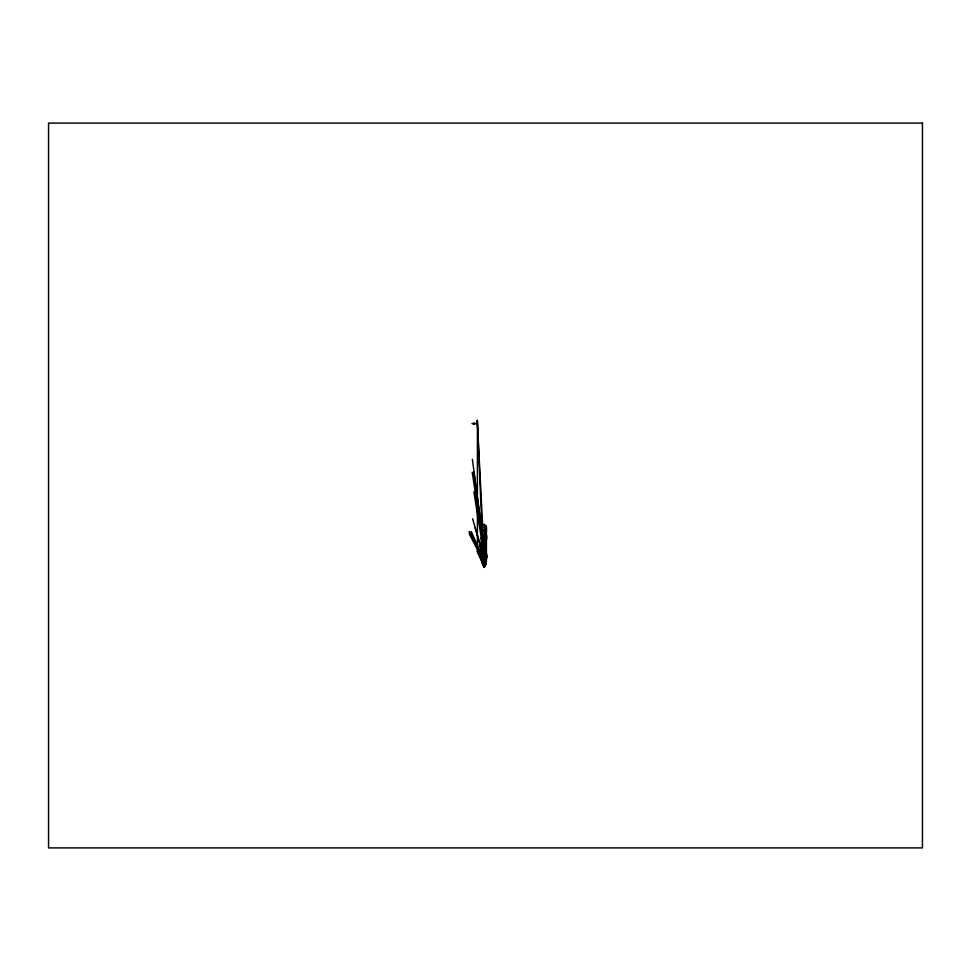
<?xml version="1.0" encoding="UTF-8"?>
<svg xmlns="http://www.w3.org/2000/svg" width="971" height="971" viewBox="0 0 971 971"><rect width="100%" height="100%" fill="white"/><g stroke="black" fill="none" stroke-linecap="round" stroke-linejoin="round"><path stroke-width="1.46" d="M486.435 559.939L485.913 563.835L484.226 567.392L477.331 551.479L482.053 561.262A12.514 12.514 0 0 0 484.226 567.367A12.514 12.514 0 0 0 486.398 561.25L482.053 561.25L482.017 530.324C480.657 522.956 487.794 522.956 486.435 530.324L486.435 559.939L482.017 559.939M486.435 535.276L486.374 539.172L486.325 535.276L486.435 537.145M486.35 538.978L486.435 538.347M486.435 537.23L486.374 538.177M486.532 556.881L486.58 557.767L486.435 553.798M486.58 556.82L486.58 557.767M482.089 535.276L482.162 539.039M482.089 537.254L482.065 538.177L482.126 537.084M481.859 557.767L482.065 553.895L481.859 557.767L481.859 556.82M482.065 556.869L482.089 554.987M482.247 535.761L482.708 535.713M482.247 555.485L482.708 555.436M486.192 537.703L485.731 537.74M486.435 556.796L486.435 555.048M486.447 557.038L486.435 553.956L486.435 554.817M486.398 557.293L485.937 557.33M482.854 537.23L483.74 535.628L483.206 533.88M483.922 543.396L484.08 542.134M482.854 551.091L483.619 548.87M484.869 543.044L483.206 541.442L473.884 472.209M485.803 558.046L483.522 558.98L483.594 556.589L482.854 556.65L484.08 553.98M484.82 549.307L484.517 549.683M484.869 554.89L484.395 553.956M486.544 536.842L485.5 536.623M486.544 556.565L485.731 556.432M483.643 549.452C484.432 552.147 485.124 547.911 483.922 549.574M484.08 548.542L485.597 551.091M483.206 553.288L483.57 554.89M482.162 538.043L481.361 538.031M482.017 553.956L482.089 554.769M482.854 544.804L484.226 542.838L485.597 544.804M484.699 534.705L485.245 533.88M484.699 548.566L485.087 547.68M485.245 553.288L484.044 553.956M484.699 535.761L484.359 534.56L483.57 535.47M482.114 530.19L486.325 530.19M485.803 525.845L484.25 527.411L486.422 529.498M482.854 535.956L483.57 535.337M482.854 543.529L483.57 542.91M482.854 549.817L483.57 549.198M482.854 555.376L483.57 554.757M486.398 561.262L484.238 563.071L485.706 564.467M484.517 543.396L484.869 542.571L485.597 543.529M483.74 535.761L484.553 535.858L484.808 534.839M484.942 558.847L484.857 556.589L485.597 556.65C483.473 553.482 484.274 555.776 484.808 554.392M484.044 555.339C486.617 555.558 482.174 556.007 484.08 555.303M481.361 537.837L482.247 537.703M482.708 554.405L482.247 554.368M482.041 557.293L482.502 557.33M486.192 535.676L485.731 535.713M486.35 538.735L485.731 538.735M484.395 535.798C481.713 536.053 485.488 535.871 485.597 537.23M484.395 543.372C481.847 544.003 486.301 543.93 484.395 543.505M483.74 549.622L484.395 549.659M473.35 423.15L474.649 423.15M471.93 423.599L473.824 423.599M474.176 423.599L476.069 423.599M473.35 424.036L474.649 424.036M482.017 530.894L486.435 530.894M482.017 531.186L486.435 531.186M483.57 543.044L485.245 541.442L485.646 533.989L482.793 533.989L482.745 541.442L472.197 472.209M481.895 536.708L482.951 536.623M482.708 537.74L481.361 537.57L481.361 538.687M481.361 538.25L482.089 538.225M481.361 538.407L482.089 538.444M481.361 538.674L482.708 538.735M482.089 539.597L481.361 539.755L482.089 539.366M481.361 539.403L482.089 539.536M482.017 540.034L482.563 530.858L485.876 530.858L486.435 540.082M481.361 540.459L482.089 540.944M481.361 540.629L482.089 540.786M481.361 541.939L482.089 541.976M481.361 542.146L482.089 542.109M482.089 542.316L481.361 541.454M482.089 542.765L481.361 542.765L482.089 543.796M481.361 542.898L482.089 542.898M481.361 543.129L482.089 543.056M481.361 543.311L482.089 543.408L481.361 543.626M482.017 544.173L481.361 544.428M481.361 544.585L482.089 544.622L481.361 544.282M482.089 545.326L481.361 545.836M481.361 545.508L482.089 545.617M481.361 545.702L482.089 545.823M482.805 546.879L482.805 541.515L482.745 546.94L473.884 491.945M485.524 554.162L485.245 538.068M482.089 547.159L481.361 546.491M483.364 547.68L483.74 548.566M483.206 554.101L482.854 556.65M485.731 554.405L486.204 554.453M485.731 555.436L486.192 555.4M481.895 556.432L482.708 556.432M485.682 558.276L486.435 557.488M483.267 558.726L481.992 557.548L481.98 558.313L486.459 558.313L486.459 557.609M482.089 557.961L469.272 532.387M482.017 559.223L486.435 559.223M482.017 559.539L486.435 559.539M482.563 558.228L483.449 558.871M482.721 558.313L471.299 533.88M485.597 535.956L484.82 535.009M484.869 549.198L485.597 549.817M485.597 555.376L484.82 554.538M477.404 420.455L477.404 551.31L484.226 558.98M469.272 533.88L482.017 558.276M469.272 531.55L482.017 557.645L469.466 531.55M471.299 531.55L482.563 557.645M482.733 564.454L482.053 561.262M479.31 544.828L484.226 561.25M475.074 527.641L483.594 556.589M472.598 518.757L482.915 554.162L483.267 546.879M484.226 567.295L483.764 565.498A59.486 9.225 84.8 0 0 477.404 551.31M472.379 459.271L482.854 537.995L482.854 534.05M482.636 525.845L477.283 420.334L482.029 529.498M485.876 555.546L485.888 559.43M485.585 534.05L485.585 537.995M485.597 556.65L485.245 546.94M484.226 524.085L484.226 567.392M482.563 555.546L482.453 559.43M922.45 123.099L48.55 123.099L48.55 847.901L922.45 847.901L922.45 123.099"/></g></svg>
